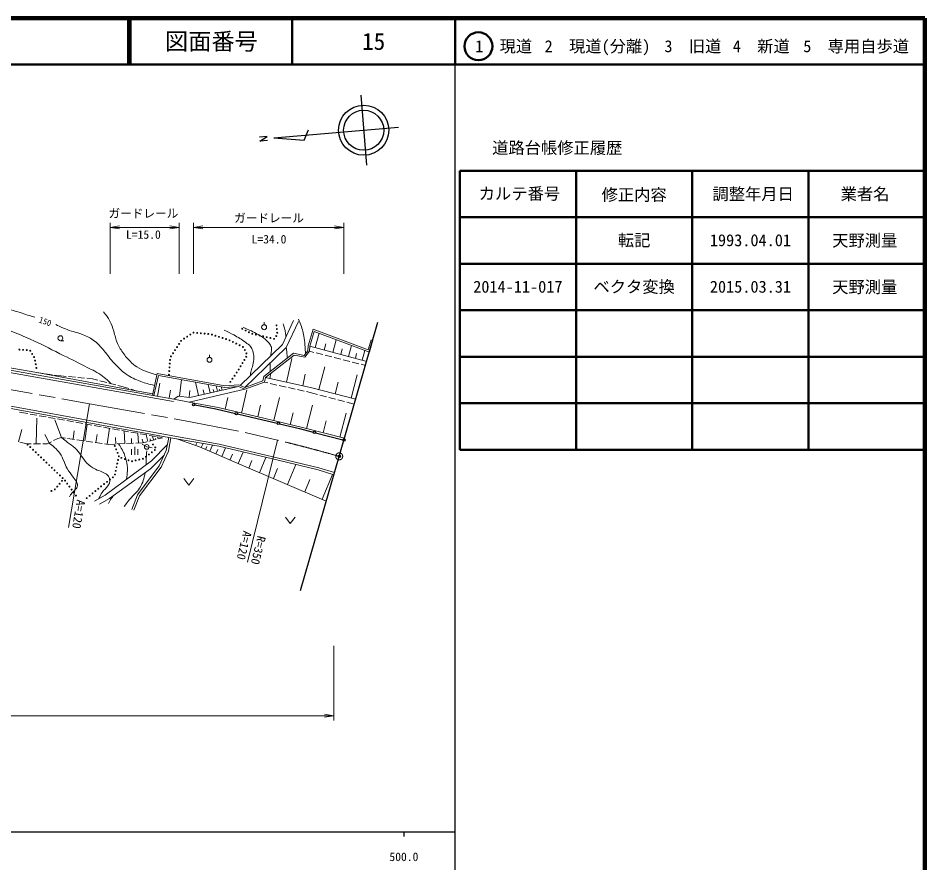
# Model space of a CAD drawing. Units: millimetres, scale not verified. Extents: x 40000 to 680000, y 20000 to 380000.
# Drawn here: x 485068 to 680000, y 198357 to 380000 of the extents above; entities that cross this region are included whole.
import ezdxf
from ezdxf.enums import TextEntityAlignment as Align

# ---------------------------------------------------------------- set-up
doc = ezdxf.new("R2010")
doc.units = ezdxf.units.MM
doc.header["$LTSCALE"] = 1000
doc.header["$PDMODE"] = 32
doc.header["$PDSIZE"] = 500
doc.linetypes.add('CHAIN', pattern=[18.5, 12, -1.5, 3.5, -1.5])
for name, color, linetype, lineweight in [('M-BMK', 2, 'CHAIN', 13), ('M-BMK-OTRS', 5, 'Continuous', 25), ('M-BMK-SRVR', 3, 'Continuous', 25), ('M-STR-HTXT', 7, 'Continuous', 13), ('M-STR-STRC', 7, 'Continuous', 25), ('M-TTL', 2, 'Continuous', 140), ('M-TTL-BAND', 7, 'Continuous', 25), ('M-TTL-FRAM', 2, 'Continuous', 50), ('M-TTL-LINE', 7, 'Continuous', 50), ('M-WORK', 1, 'Continuous', 13)]:
    doc.layers.add(name, color=color, linetype=linetype, lineweight=lineweight)
doc.layers.add('M-OTRS', color=6, linetype='Continuous')
doc.layers.add('M-TTL-TXT', color=7, linetype='Continuous')
doc.styles.add('ＭＳ ゴシック', font='')
doc.styles.get('ＭＳ ゴシック').set_extended_font_data('MS Gothic')

# ---------------------------------------------------------------- blocks, each defined once
blk = doc.blocks.new('open_arrow')
at = {"color": 0, "linetype": 'Continuous', "lineweight": -2}
blk.add_lwpolyline([(7.5, 1.25), (0, 0), (7.5, -1.25)], dxfattribs=at)

msp = doc.modelspace()

# ---------------------------------------------------------------- linework, layer by layer
at = {"layer": 'M-BMK'}
for p, q in [((421617, 311003), (500417, 297086)), ((500417, 297086), (520654, 293494)), ((520654, 293494), (533841, 290916)), ((533841, 290916), (540822, 289263))]:
    msp.add_line(p, q, dxfattribs=at)
msp.add_circle((554098, 285768), 750, dxfattribs=at)
msp.add_arc((458377, -50889), 350000, 74.1281, 76.37559, dxfattribs=at)
at = {"layer": 'M-BMK-OTRS'}
for p, q in [((554098, 285768), (562424, 314589)), ((545772, 256946), (554098, 285768))]:
    msp.add_line(p, q, dxfattribs=at)
at = {"layer": 'M-BMK-SRVR'}
for p, q in [((558732, 363414), (559983, 348384)), ((540032, 354290), (566873, 356525)), ((546563, 353753), (547458, 355990)), ((538607, 354566), (536945, 354419)), ((537017, 353568), (538607, 354566)), ((538674, 353706), (537017, 353568)), ((540032, 354290), (546563, 353753))]:
    msp.add_line(p, q, dxfattribs=at)
for radius in [5387, 4309]:
    msp.add_circle((559358, 355899), radius, dxfattribs=at)
at = {"layer": 'M-OTRS'}
msp.add_point((554098, 285768), dxfattribs=at)
at = {"layer": 'M-STR-HTXT'}
for p, q in [((504838, 325000), (504838, 336000)), ((519680, 325000), (519680, 336000)), ((522774, 325000), (522774, 336000)), ((555108, 325000), (555108, 336000)), ((504838, 335000), (519680, 335000)), ((522774, 335000), (555108, 335000)), ((500417, 297086), (495923, 270462)), ((540822, 289263), (534399, 263038)), ((552939, 245000), (552939, 229000)), ((82726, 230000), (552939, 230000))]:
    msp.add_line(p, q, dxfattribs=at)
at = {"layer": 'M-STR-STRC'}
for p, q in [((523020, 296856), (527587, 295963)), ((527587, 295963), (531766, 295006)), ((532253, 294895), (536432, 293938)), ((536432, 293938), (540762, 292896)), ((541248, 292779), (545579, 291736)), ((545579, 291736), (548513, 290975)), ((548997, 290849), (554866, 289327))]:
    msp.add_line(p, q, dxfattribs=at)
for centre in [(522774, 296904), (532010, 294951), (541005, 292837), (548755, 290912), (555108, 289264)]:
    msp.add_circle(centre, 250, dxfattribs=at)
at = {"layer": 'M-TTL'}
for p, q in [((680000, 380000), (40000, 380000)), ((680000, 20000), (680000, 380000))]:
    msp.add_line(p, q, dxfattribs=at)
at = {"layer": 'M-TTL-BAND'}
for p, q in [((579000, 20000), (579000, 370000)), ((40000, 205000), (579000, 205000)), ((568000, 205000), (568000, 204000))]:
    msp.add_line(p, q, dxfattribs=at)
at = {"layer": 'M-TTL-FRAM'}
for p, q in [((580000, 347197), (580000, 287197)), ((580000, 347197), (680000, 347197)), ((580000, 287197), (680000, 287197))]:
    msp.add_line(p, q, dxfattribs=at)
at = {"layer": 'M-TTL-LINE'}
for p, q in [((508747, 380000), (508747, 370000)), ((509247, 380000), (509247, 370000)), ((543997, 380000), (543997, 370000)), ((579000, 380000), (579000, 370000)), ((40000, 370000), (680000, 370000)), ((605000, 347197), (605000, 287197)), ((630000, 347197), (630000, 287197)), ((655000, 347197), (655000, 287197)), ((580000, 337197), (680000, 337197)), ((580000, 327197), (680000, 327197)), ((580000, 317197), (680000, 317197)), ((580000, 307197), (680000, 307197)), ((580000, 297197), (680000, 297197))]:
    msp.add_line(p, q, dxfattribs=at)
msp.add_circle((584031, 373958), 3000, dxfattribs=at)
at = {"layer": 'M-WORK'}
for p, q in [((537944, 314058), (537944, 314605)), ((541887, 309817), (544294, 314950)), ((542720, 309162), (545357, 314797)), ((548481, 313099), (547401, 309520)), ((548708, 312640), (547749, 309460)), ((560343, 308647), (548481, 313099)), ((560574, 308186), (548708, 312640)), ((548930, 309146), (549756, 312246)), ((494157, 310641), (494857, 310641)), ((550836, 308638), (551199, 309999)), ((552742, 308130), (553468, 310853)), ((560969, 310817), (560343, 308647)), ((561306, 310720), (560574, 308186)), ((532802, 301011), (541887, 309817)), ((533800, 300583), (542720, 309162)), ((547351, 308488), (546559, 307484)), ((547696, 308359), (546701, 307098)), ((547401, 309520), (547351, 308488)), ((547749, 309460), (547696, 308359)), ((547696, 308359), (548631, 308125)), ((547749, 309460), (559999, 306196)), ((549116, 308003), (550571, 307638)), ((554417, 307684), (554735, 308880)), ((556091, 307237), (556729, 309629)), ((559033, 306453), (559593, 308555)), ((526196, 307045), (526196, 307591)), ((544302, 307935), (537916, 302910)), ((544392, 307560), (538229, 302711)), ((542760, 301714), (543888, 306838)), ((546559, 307484), (544302, 307935)), ((546701, 307098), (544392, 307560)), ((551056, 307517), (552511, 307152)), ((552996, 307030), (554451, 306665)), ((554936, 306544), (556390, 306179)), ((556875, 306057), (558330, 305692)), ((557562, 306845), (557842, 307896)), ((482066, 305025), (489099, 303782)), ((482105, 304513), (491376, 302888)), ((549705, 300127), (550987, 305052)), ((558815, 305571), (559751, 305336)), ((482020, 304020), (491289, 302396)), ((489099, 303782), (497171, 302263)), ((490418, 303598), (489099, 303782)), ((492399, 303323), (490913, 303530)), ((491289, 302396), (502611, 300371)), ((491376, 302888), (502698, 300863)), ((494214, 303071), (492894, 303254)), ((495383, 302965), (494214, 303071)), ((497375, 302783), (495881, 302919)), ((497171, 302263), (507614, 300345)), ((499367, 302602), (497873, 302738)), ((501034, 302450), (499865, 302556)), ((502174, 302152), (501034, 302450)), ((514973, 303569), (513933, 298909)), ((515241, 303164), (514275, 298832)), ((529492, 300933), (514973, 303569)), ((529473, 300580), (515241, 303164)), ((519793, 298693), (520178, 302268)), ((537916, 302910), (537701, 301982)), ((538229, 302711), (537998, 301717)), ((538229, 302711), (548229, 300511)), ((539173, 302504), (539427, 303654)), ((546239, 300949), (546786, 303434)), ((556681, 298311), (557978, 303293)), ((502611, 300371), (518445, 297567)), ((504109, 301647), (502657, 302026)), ((502698, 300863), (518532, 298060)), ((506044, 301142), (504593, 301521)), ((507667, 300718), (506528, 301015)), ((507614, 300345), (513997, 299193)), ((508899, 300335), (507667, 300718)), ((515028, 298696), (515536, 301497)), ((521862, 297447), (533789, 300207)), ((521969, 298459), (532421, 300793)), ((523822, 298873), (523186, 301722)), ((526329, 299433), (525929, 301224)), ((527905, 299785), (527654, 300911)), ((528400, 299895), (528321, 300249)), ((528896, 300006), (528738, 300714)), ((532421, 300793), (529473, 300580)), ((532481, 301149), (529492, 300933)), ((533789, 300207), (532421, 300793)), ((533800, 300583), (532481, 301149)), ((537998, 301717), (533789, 300207)), ((537701, 301982), (533800, 300583)), ((537998, 301717), (538767, 301544)), ((539255, 301435), (540719, 301107)), ((541206, 300997), (542670, 300669)), ((543158, 300560), (544622, 300231)), ((548229, 300511), (557648, 298059)), ((553193, 299219), (553841, 301710)), ((510609, 299804), (509377, 300187)), ((517504, 298246), (517825, 300015)), ((518532, 298060), (519491, 298726)), ((519491, 298726), (521969, 298459)), ((521825, 298475), (521981, 299926)), ((525075, 299153), (524875, 300048)), ((527117, 299609), (526991, 300172)), ((529587, 295894), (530160, 298398)), ((533092, 295092), (534238, 300100)), ((540060, 293462), (541243, 298435)), ((545110, 300122), (546573, 299794)), ((547061, 299684), (547830, 299512)), ((547830, 299512), (549442, 299081)), ((549925, 298952), (551375, 298565)), ((551858, 298436), (553307, 298049)), ((480035, 296708), (517436, 289858)), ((480121, 297201), (517525, 290350)), ((518532, 298060), (521862, 297447)), ((521862, 297447), (528078, 296239)), ((536579, 294290), (537171, 296777)), ((547072, 291749), (548342, 296746)), ((553790, 297920), (555239, 297532)), ((555722, 297403), (557335, 296973)), ((485334, 295264), (486251, 295111)), ((486251, 295111), (487154, 294949)), ((487646, 294861), (489123, 294597)), ((489615, 294509), (491091, 294245)), ((528078, 296239), (537900, 293993)), ((543571, 292627), (544168, 295135)), ((554251, 289899), (555590, 295023)), ((488973, 288495), (489087, 293986)), ((491584, 294157), (493060, 293893)), ((494384, 289827), (492957, 293649)), ((493552, 293805), (495029, 293541)), ((495521, 293453), (496998, 293189)), ((497490, 293101), (498966, 292837)), ((499382, 289099), (499907, 292669)), ((499459, 292749), (500935, 292485)), ((537900, 293993), (546505, 291923)), ((550664, 290836), (551317, 293402)), ((485176, 288908), (485860, 291567)), ((491771, 288686), (490833, 290498)), ((496882, 289467), (497145, 291252)), ((501427, 292397), (502904, 292134)), ((501778, 288746), (502030, 290458)), ((503396, 292046), (504873, 291782)), ((504174, 288393), (504678, 291816)), ((505365, 291694), (506842, 291430)), ((507334, 291342), (508810, 291078)), ((508000, 288509), (507881, 291244)), ((509303, 290990), (510779, 290726)), ((510914, 288636), (510823, 290718)), ((511271, 290638), (512748, 290374)), ((546505, 291923), (555218, 289647)), ((486966, 288447), (485443, 288839)), ((492219, 288918), (491309, 288447)), ((493573, 289619), (492663, 289148)), ((494399, 289832), (493573, 289619)), ((495216, 289712), (494399, 289832)), ((497195, 289421), (495711, 289639)), ((499174, 289129), (497690, 289348)), ((501152, 288838), (499668, 289057)), ((503131, 288547), (501647, 288765)), ((506086, 288425), (506026, 289793)), ((507856, 288503), (506357, 288437)), ((509854, 288590), (508356, 288525)), ((509457, 288573), (509412, 289613)), ((511769, 288673), (510354, 288612)), ((511942, 288717), (511761, 289433)), ((512728, 288916), (511769, 288673)), ((512945, 288971), (512582, 290403)), ((514667, 289407), (513213, 289039)), ((513240, 290286), (514717, 290022)), ((513559, 289126), (513448, 289565)), ((514172, 289282), (513950, 290159)), ((514657, 289404), (514602, 289624)), ((515142, 289527), (515031, 289966)), ((516111, 289772), (515152, 289530)), ((515209, 289934), (516111, 289772)), ((516925, 287041), (517436, 289858)), ((517405, 286889), (517928, 289768)), ((517436, 289858), (528195, 287933)), ((517525, 290350), (528297, 288423)), ((519174, 289547), (524063, 287837)), ((523245, 288123), (523418, 288517)), ((524450, 287668), (524830, 288535)), ((487888, 288447), (486966, 288447)), ((489888, 288447), (488388, 288447)), ((491309, 288447), (490388, 288447)), ((504443, 288354), (503626, 288474)), ((505858, 288416), (504443, 288354)), ((509432, 286080), (509432, 287305)), ((510132, 286080), (510132, 287830)), ((510832, 286080), (510832, 287305)), ((511718, 288409), (512730, 287787)), ((512730, 287787), (513902, 287592)), ((513753, 284812), (517158, 288327)), ((515406, 283737), (516925, 287041)), ((515838, 283480), (517405, 286889)), ((524063, 287837), (532521, 284134)), ((525364, 287268), (525650, 287921)), ((526279, 286867), (526850, 288174)), ((527573, 286301), (527978, 287225)), ((528195, 287933), (540942, 284926)), ((528297, 288423), (541058, 285412)), ((528868, 285734), (529677, 287583)), ((532349, 284210), (533437, 286696)), ((503803, 277459), (513753, 284812)), ((513518, 283072), (516455, 286020)), ((530608, 284972), (531152, 286215)), ((534644, 283235), (535339, 284875)), ((536940, 282261), (538331, 285542)), ((540942, 284926), (549556, 282852)), ((541058, 285412), (549689, 283334)), ((504691, 276696), (513518, 283072)), ((510717, 277503), (515406, 283737)), ((511158, 277258), (515838, 283480)), ((532521, 284134), (551324, 276165)), ((539943, 280988), (540853, 283133)), ((542946, 279716), (544765, 284006)), ((549556, 282852), (552939, 281794)), ((549689, 283334), (553088, 282271)), ((520710, 280976), (521760, 279576)), ((521760, 279576), (522810, 280976)), ((546675, 278135), (547804, 280798)), ((550403, 276555), (552661, 281881)), ((501458, 276127), (503803, 277459)), ((509492, 274360), (510717, 277503)), ((509958, 274178), (511158, 277258)), ((502542, 275488), (504691, 276696)), ((542514, 272704), (543564, 271304)), ((543564, 271304), (544614, 272704))]:
    msp.add_line(p, q, dxfattribs=at)
for centre, radius in [((537944, 313533), 525), ((540607, 313936), 100), ((522087, 311940), 100), ((522762, 312369), 100), ((523551, 312320), 100), ((524347, 312241), 100), ((525144, 312163), 100), ((525940, 312085), 100), ((526724, 311949), 100), ((533260, 313200), 100), ((533969, 312828), 100), ((534677, 312457), 100), ((535398, 312117), 100), ((536177, 311938), 100), ((540688, 313140), 100), ((540770, 312344), 100), ((494157, 311166), 525), ((519664, 309943), 100), ((520098, 310615), 100), ((520737, 311081), 100), ((521412, 311510), 100), ((527486, 311706), 100), ((528249, 311463), 100), ((529011, 311221), 100), ((529773, 310978), 100), ((530528, 310717), 100), ((531244, 310359), 100), ((531959, 310002), 100), ((536957, 311759), 100), ((537737, 311580), 100), ((538516, 311401), 100), ((539296, 311222), 100), ((540076, 311044), 100), ((540568, 311623), 100), ((485331, 308716), 100), ((486130, 308672), 100), ((486929, 308628), 100), ((487668, 308485), 100), ((518363, 307927), 100), ((518797, 308599), 100), ((519231, 309271), 100), ((532675, 309644), 100), ((533390, 309286), 100), ((533801, 308632), 100), ((534138, 307906), 100), ((488084, 307802), 100), ((488501, 307119), 100), ((488712, 306358), 100), ((517729, 306504), 100), ((517929, 307254), 100), ((526196, 306520), 525), ((533702, 306509), 100), ((534108, 307199), 100), ((488856, 305571), 100), ((489001, 304784), 100), ((517555, 304110), 100), ((517613, 304908), 100), ((517671, 305706), 100), ((532484, 304442), 100), ((532890, 305131), 100), ((533296, 305820), 100), ((517498, 303312), 100), ((531142, 302452), 100), ((531595, 303112), 100), ((532048, 303771), 100), ((530689, 301793), 100), ((487111, 288309), 100), ((487688, 287755), 100), ((488266, 287202), 100), ((488844, 286648), 100), ((505835, 288010), 100), ((506136, 287269), 100), ((506437, 286527), 100), ((512730, 287787), 500), ((513816, 286655), 100), ((514046, 288314), 100), ((514449, 287145), 100), ((514552, 287695), 100), ((489421, 286095), 100), ((489999, 285541), 100), ((490576, 284988), 100), ((506555, 285003), 100), ((506723, 285785), 100), ((507277, 285451), 100), ((508034, 285190), 100), ((508790, 284930), 100), ((509548, 284705), 100), ((510327, 284889), 100), ((511105, 285074), 100), ((511884, 285259), 100), ((512551, 285675), 100), ((513184, 286165), 100), ((491154, 284434), 100), ((491732, 283881), 100), ((492309, 283327), 100), ((492887, 282774), 100), ((506051, 282656), 100), ((506219, 283438), 100), ((506387, 284220), 100), ((493464, 282220), 100), ((494042, 281667), 100), ((494620, 281113), 100), ((504815, 280774), 100), ((505451, 281259), 100), ((505883, 281874), 100), ((492960, 278664), 100), ((493479, 279266), 100), ((493980, 279889), 100), ((494481, 280513), 100), ((495144, 280565), 100), ((495613, 279917), 100), ((496082, 279269), 100), ((502290, 278808), 100), ((502909, 279316), 100), ((503544, 279802), 100), ((504180, 280288), 100), ((492232, 278334), 100), ((496551, 278621), 100), ((497020, 277973), 100), ((497489, 277325), 100), ((499817, 276778), 100), ((500435, 277286), 100), ((501054, 277793), 100), ((501672, 278301), 100)]:
    msp.add_circle(centre, radius, dxfattribs=at)
for points, knots in [([(469516, 323009), (470203, 321785), (470391, 321445), (471008, 320478), (471584, 319575), (471832, 319004), (472553, 318213), (473298, 317397), (473847, 317057), (474791, 316482), (476270, 315579), (477250, 315357), (478840, 314670), (480733, 313852), (481813, 313441), (483715, 312645), (485268, 311996), (486151, 311661), (487685, 310967), (490199, 309829), (491553, 309076), (494025, 307850), (496131, 306806), (497329, 306258), (499407, 305159), (500770, 304439), (501610, 304155), (502870, 303268), (503408, 302889), (503684, 302639), (504176, 302202), (504516, 301900), (504629, 301795), (505028, 301407)], [0, 0, 0, 0, 1, 1, 1, 2, 2, 2, 3, 3, 3, 4, 4, 4, 5, 5, 5, 6, 6, 6, 7, 7, 7, 8, 8, 8, 9, 9, 9, 10, 10, 10, 11, 11, 11, 11]), ([(473419, 322299), (474532, 321310), (474888, 320951), (475976, 320301), (476756, 319836), (477226, 319632), (478054, 319262), (479283, 318714), (479986, 318439), (481251, 317983), (482682, 317468), (483516, 317277), (484968, 316825), (486419, 316372), (486872, 316231), (488684, 315666)], [0, 0, 0, 0, 1, 1, 1, 2, 2, 2, 3, 3, 3, 4, 4, 4, 5, 5, 5, 5]), ([(514917, 303320), (514002, 303549), (513728, 303620), (512989, 303883), (512216, 304159), (511774, 304309), (511059, 304712), (510384, 305092), (510043, 305378), (509473, 305902), (508734, 306580), (508356, 307008), (507768, 307820), (507167, 308648), (506832, 309127), (506409, 310058), (505963, 311038), (505956, 311676), (505610, 312695), (505323, 313537), (505214, 314034), (504811, 314827), (504375, 315680), (504122, 315984), (503425, 316851)], [0, 0, 0, 0, 1, 1, 1, 2, 2, 2, 3, 3, 3, 4, 4, 4, 5, 5, 5, 6, 6, 6, 7, 7, 7, 8, 8, 8, 8]), ([(493160, 314107), (494294, 313560), (494629, 313412), (495597, 313028), (496909, 312508), (497733, 312458), (499034, 311909), (500051, 311480), (500632, 311217), (501512, 310551), (502400, 309878), (502766, 309343), (503510, 308513), (504449, 307463), (504811, 306731), (505787, 305715), (506706, 304759), (507204, 304177), (508305, 303438), (509435, 302679), (510149, 302362), (511422, 301879), (512555, 301449), (513009, 301337), (514405, 301024)], [0, 0, 0, 0, 1, 1, 1, 2, 2, 2, 3, 3, 3, 4, 4, 4, 5, 5, 5, 6, 6, 6, 7, 7, 7, 8, 8, 8, 8]), ([(542031, 314299), (542204, 313855), (542258, 313715), (542355, 313328), (542453, 312936), (542473, 312709), (542529, 312309), (542578, 311957), (542590, 311839), (542631, 311404)], [0, 0, 0, 0, 1, 1, 1, 2, 2, 2, 3, 3, 3, 3]), ([(545366, 315283), (545604, 314723), (545661, 314552), (545828, 314075), (546209, 312987), (546357, 312350), (546565, 311216), (546704, 310455), (546689, 310015), (546751, 309244), (546795, 308702), (546808, 308527), (546851, 307854)], [0, 0, 0, 0, 1, 1, 1, 2, 2, 2, 3, 3, 3, 4, 4, 4, 4]), ([(529344, 312882), (530340, 312439), (530629, 312300), (531422, 311869), (532439, 311318), (532993, 310972), (533927, 310289), (534380, 309957), (534682, 309807), (535028, 309365), (535275, 309050), (535379, 308839), (535507, 308459), (535687, 307928), (535712, 307600), (535720, 307039), (535730, 306375), (535675, 305998), (535525, 305351), (535412, 304862), (535277, 304608), (535134, 304126), (535081, 303947), (535028, 303850), (535010, 303664), (534992, 303477), (535007, 303394), (535044, 303184)], [0, 0, 0, 0, 1, 1, 1, 2, 2, 2, 3, 3, 3, 4, 4, 4, 5, 5, 5, 6, 6, 6, 7, 7, 7, 8, 8, 8, 9, 9, 9, 9]), ([(533447, 313503), (534774, 312937), (535175, 312791), (536218, 312207), (536848, 311854), (537237, 311703), (537798, 311248), (538317, 310827), (538634, 310604), (539042, 310076), (539273, 309776), (539393, 309585), (539503, 309223), (539626, 308818), (539518, 308560), (539468, 308140), (539430, 307824), (539410, 307709), (539328, 307337)], [0, 0, 0, 0, 1, 1, 1, 2, 2, 2, 3, 3, 3, 4, 4, 4, 5, 5, 5, 6, 6, 6, 6]), ([(542720, 309162), (542779, 308647), (542793, 308515), (542835, 308099), (542883, 307618), (542895, 307464), (542945, 306867)], [0, 0, 0, 0, 1, 1, 1, 2, 2, 2, 2]), ([(539222, 305798), (539237, 305407), (539239, 305301), (539239, 304982), (539238, 304568), (539228, 304429), (539202, 303922)], [0, 0, 0, 0, 1, 1, 1, 2, 2, 2, 2]), ([(491648, 288623), (492245, 288212), (492434, 288079), (492888, 287670), (493363, 287241), (493635, 286993), (494006, 286471), (494473, 285815), (494587, 285357), (494939, 284633), (495213, 284067), (495286, 283709), (495605, 283167), (496053, 282406), (496380, 282028), (496884, 281303), (497203, 280843), (497526, 280659), (497709, 280130), (497823, 279805), (497856, 279590), (497789, 279251), (497709, 278843), (497421, 278715), (497150, 278399), (496949, 278164), (496787, 278078), (496591, 277839), (496370, 277572), (496306, 277448), (496111, 277093)], [0, 0, 0, 0, 1, 1, 1, 2, 2, 2, 3, 3, 3, 4, 4, 4, 5, 5, 5, 6, 6, 6, 7, 7, 7, 8, 8, 8, 9, 9, 9, 10, 10, 10, 10]), ([(502450, 276690), (502727, 277309), (502831, 277512), (503144, 277999), (503548, 278627), (503949, 278848), (504370, 279464), (504533, 279703), (504694, 279819), (504743, 280104), (504804, 280463), (504836, 280692), (504716, 281036), (504621, 281309), (504545, 281468), (504343, 281676), (503975, 282054), (503662, 282144), (503197, 282395), (502635, 282699), (502237, 282696), (501679, 283008), (500905, 283440), (500485, 283730), (499841, 284340), (499248, 284900), (499066, 285350), (498562, 285991), (498077, 286609), (497868, 287012), (497310, 287563), (496755, 288112), (496327, 288282), (495711, 288762), (495187, 289171), (495019, 289306), (494384, 289827)], [0, 0, 0, 0, 1, 1, 1, 2, 2, 2, 3, 3, 3, 4, 4, 4, 5, 5, 5, 6, 6, 6, 7, 7, 7, 8, 8, 8, 9, 9, 9, 10, 10, 10, 11, 11, 11, 12, 12, 12, 12]), ([(506656, 288450), (507034, 287899), (507140, 287714), (507407, 287217), (507862, 286369), (508069, 285857), (508312, 284926), (508530, 284095), (508557, 283600), (508552, 282741), (508548, 281992), (508509, 281699), (508366, 280832)], [0, 0, 0, 0, 1, 1, 1, 2, 2, 2, 3, 3, 3, 4, 4, 4, 4]), ([(512599, 283959), (512605, 284652), (512607, 284835), (512628, 285396), (512651, 285994), (512665, 286189), (512717, 286924)], [0, 0, 0, 0, 1, 1, 1, 2, 2, 2, 2]), ([(507886, 274971), (508261, 275529), (508377, 275688), (508721, 276125), (509183, 276712), (509496, 276995), (510000, 277546), (510371, 277952), (510635, 278132), (510959, 278576), (511294, 279036), (511463, 279314), (511687, 279837), (511934, 280414), (512045, 280753), (512184, 281365), (512260, 281698), (512287, 281819), (512346, 282225)], [0, 0, 0, 0, 1, 1, 1, 2, 2, 2, 3, 3, 3, 4, 4, 4, 5, 5, 5, 6, 6, 6, 6]), ([(505467, 277256), (505136, 276752), (505040, 276616), (504796, 276188), (504667, 275961), (504624, 275885), (504476, 275601)], [0, 0, 0, 0, 1, 1, 1, 2, 2, 2, 2])]:
    msp.add_open_spline(points, degree=3, knots=knots, dxfattribs=at)

# ---------------------------------------------------------------- block references
at = {"layer": 'M-STR-HTXT', "xscale": 267, "yscale": 267}
for p in [(504838, 335000), (522774, 335000)]:
    msp.add_blockref('open_arrow', p, dxfattribs=at)
at = {"layer": 'M-STR-HTXT', "xscale": 267, "yscale": 267, "rotation": 180}
for p in [(519680, 335000), (555108, 335000), (552939, 230000)]:
    msp.add_blockref('open_arrow', p, dxfattribs=at)

# ---------------------------------------------------------------- texts
at = {"layer": 'M-STR-HTXT', "style": 'ＭＳ ゴシック'}
for p in [(512000, 338000), (539000, 337000)]:
    msp.add_text('ガードレール', height=1833, dxfattribs=at).set_placement(p, align=Align.MIDDLE_CENTER)
for s, p in [('L=15.0', (512000, 332000)), ('L=34.0', (539000, 331000))]:
    msp.add_text(s, height=1833, dxfattribs=at).set_placement(p, align=Align.BOTTOM_CENTER)
for s, rotation, p in [('A=120', 260.418, (498094, 273320)), ('A=120', 256.238, (533670, 266607)), ('R=350', 256.238, (536707, 265568))]:
    msp.add_text(s, height=1833, rotation=rotation, dxfattribs=at).set_placement(p, align=Align.MIDDLE_CENTER)
at = {"layer": 'M-TTL-BAND', "style": 'ＭＳ ゴシック'}
msp.add_text('500.0', height=1833, dxfattribs=at).set_placement((568000, 198195), align=Align.BOTTOM_CENTER)
at = {"layer": 'M-TTL-TXT', "style": 'ＭＳ ゴシック'}
for s, height, p in [('図面番号', 3666, (526622, 375000)), ('15', 3666, (561497, 375000)), ('1\u3000現道', 2566, (589448, 373958)), ('2\u3000現道(分離)', 2566, (609619, 373958)), ('3\u3000旧道', 2566, (630121, 373958)), ('4\u3000新道', 2566, (644824, 373958)), ('5\u3000専用自歩道', 2566, (665228, 373958)), ('道路台帳修正履歴', 2566, (600968, 352113)), ('カルテ番号', 2566, (592839, 342277)), ('修正内容', 2566, (617509, 342023)), ('調整年月日', 2566, (643089, 342197)), ('業者名', 2566, (667134, 342197)), ('転記', 2566, (617500, 332245)), ('1993.04.01', 2566, (642500, 332245)), ('天野測量', 2566, (667077, 332189)), ('ベクタ変換', 2566, (617500, 322245)), ('天野測量', 2566, (667077, 322189)), ('2014-11-017', 2566, (592500, 322245)), ('2015.03.31', 2566, (642500, 322245))]:
    msp.add_text(s, height=height, dxfattribs=at).set_placement(p, align=Align.MIDDLE_CENTER)
at = {"layer": 'M-WORK', "style": 'ＭＳ ゴシック'}
msp.add_text('150', height=1320, rotation=340.801, dxfattribs=at).set_placement((490889, 314771), align=Align.MIDDLE_CENTER)

doc.saveas('drawing.dxf')
